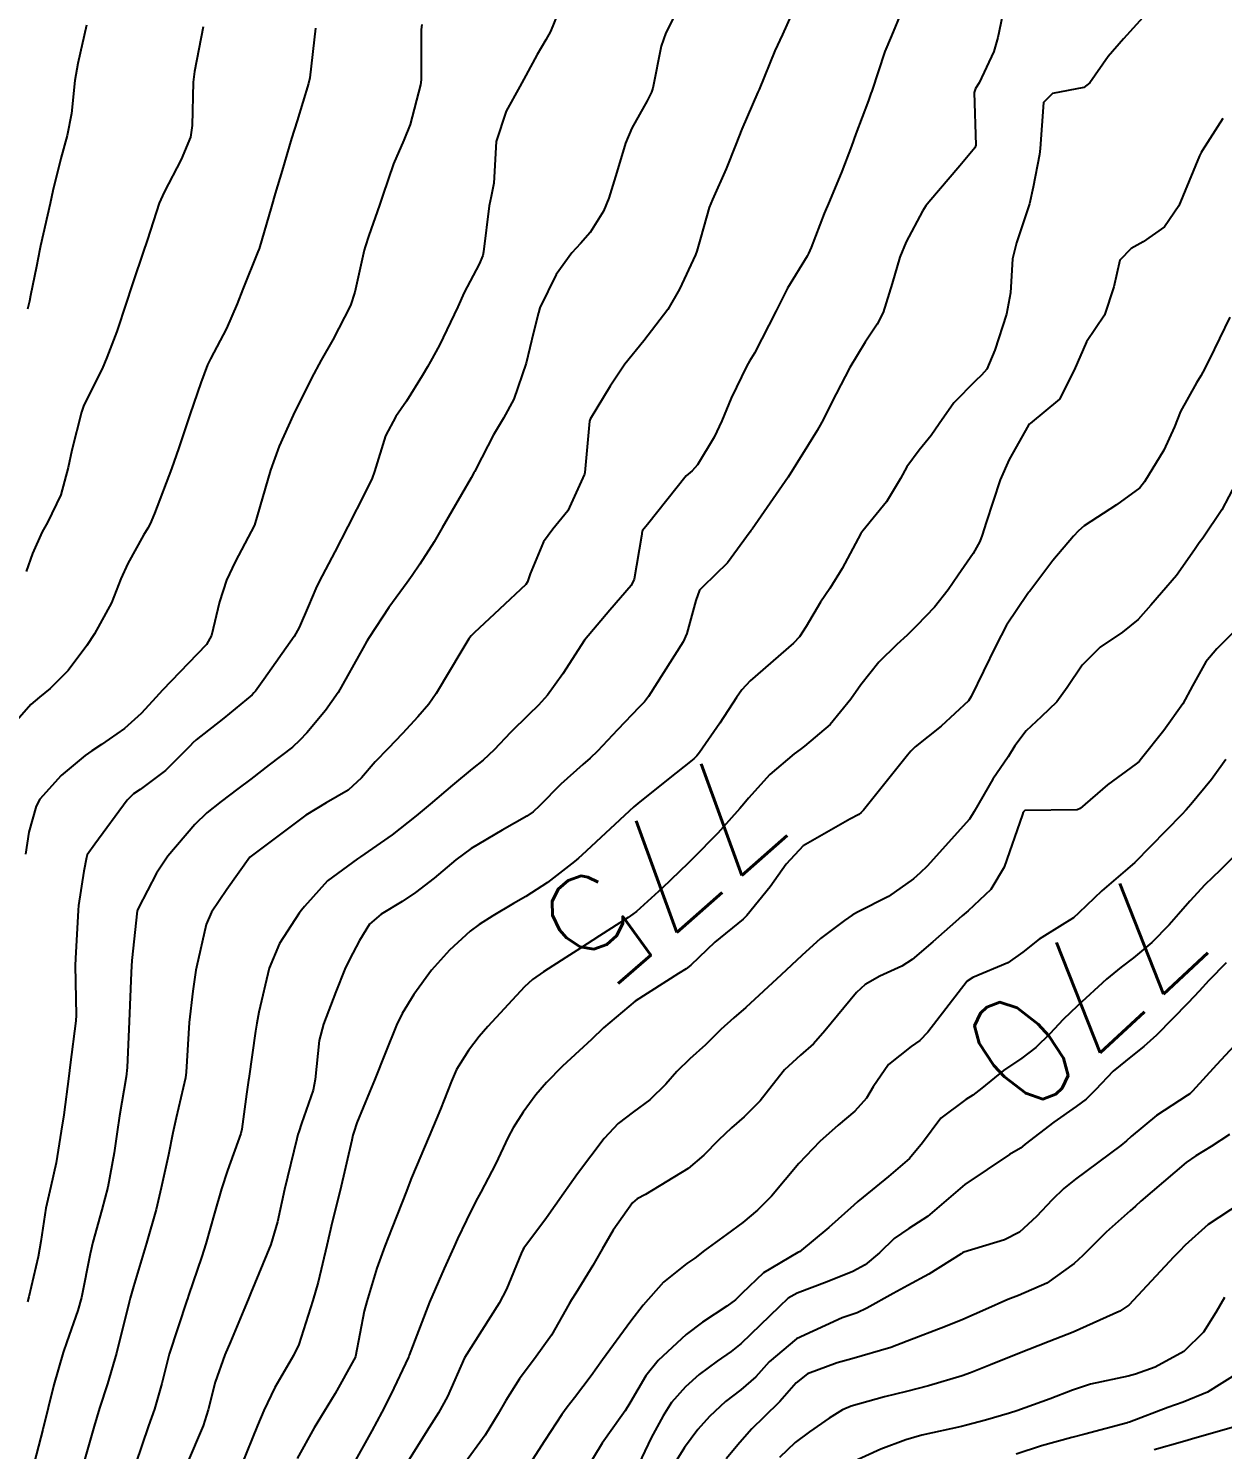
# Model space of a CAD drawing. Header units: metres. Extents: x 318500 to 325275, y 7408834 to 7428799.
# Drawn here: x 319878.3 to 319921.5, y 7411127 to 7411178.4 of the extents above; entities that cross this region are included whole.
import ezdxf
from ezdxf.enums import TextEntityAlignment as Align

# ---------------------------------------------------------------- set-up
doc = ezdxf.new("R2010")
doc.units = ezdxf.units.M
doc.header["$MEASUREMENT"] = 0
for name, color, linetype in [('Cotas', 45, 'Continuous'), ('Curvas de Nivel 1m', 11, 'Continuous'), ('Curvas de Nivel 5m', 15, 'Continuous')]:
    doc.layers.add(name, color=color, linetype=linetype)
doc.styles.add('Style-STANDARD', font='STANDARD.shx')

msp = doc.modelspace()

# ---------------------------------------------------------------- linework, layer by layer
at = {"layer": 'Curvas de Nivel 1m', "flags": 128}
for points, elevation in [([(319906.258, 7411179.66), (319905.581, 7411178.147), (319905.304, 7411177.558), (319904.729, 7411176.159), (319904.719, 7411176.13), (319904.688, 7411176.059), (319904.112, 7411174.722), (319903.893, 7411174.168), (319903.538, 7411173.284), (319903.041, 7411172.176), (319902.929, 7411171.884), (319902.619, 7411170.811), (319902.485, 7411170.309), (319902.436, 7411170.183), (319901.851, 7411168.931), (319901.432, 7411168.197), (319900.569, 7411167.067), (319899.875, 7411166.22), (319899.349, 7411165.427), (319898.628, 7411164.239), (319898.602, 7411164.165), (319898.515, 7411163.24), (319898.434, 7411162.308), (319898.423, 7411162.241), (319897.814, 7411160.919), (319897.278, 7411160.252), (319896.934, 7411159.795), (319896.456, 7411158.64), (319896.359, 7411158.354), (319896.293, 7411158.262), (319895.345, 7411157.368), (319894.423, 7411156.505), (319894.317, 7411156.397), (319894.232, 7411156.293), (319893.987, 7411155.868), (319893.056, 7411154.31), (319892.784, 7411153.924), (319892.387, 7411153.468), (319891.836, 7411152.868), (319891.321, 7411152.33), (319890.851, 7411151.847), (319890.354, 7411151.264), (319889.874, 7411150.82), (319889.075, 7411150.359), (319888.336, 7411149.921), (319886.32, 7411148.4), (319885.487, 7411147.223), (319884.93, 7411146.414), (319884.733, 7411145.966), (319884.39, 7411144.419), (319884.369, 7411144.309), (319884.251, 7411143.546), (319884.123, 7411142.422), (319884.019, 7411140.617), (319883.994, 7411140.423), (319883.648, 7411138.969), (319883.534, 7411138.43), (319883.372, 7411137.632), (319883.112, 7411136.436), (319882.927, 7411135.659), (319882.581, 7411134.443), (319882.106, 7411132.877), (319882.016, 7411132.537), (319881.99, 7411132.452), (319881.957, 7411132.31), (319881.489, 7411130.459), (319881.171, 7411129.356), (319880.883, 7411128.468), (319880.69, 7411127.82), (319880.306, 7411126.476)], 779), ([(319897.629, 7411179.353), (319897.188, 7411178.255), (319897.016, 7411177.957), (319896.707, 7411177.416), (319896.3, 7411176.662), (319896.077, 7411176.269), (319895.583, 7411175.37), (319895.228, 7411174.281), (319895.135, 7411172.773), (319895.048, 7411172.284), (319894.973, 7411171.947), (319894.77, 7411170.288), (319894.738, 7411170.158), (319894.603, 7411169.841), (319894.068, 7411168.818), (319893.842, 7411168.301), (319893.172, 7411166.917), (319892.854, 7411166.316), (319892.746, 7411166.129), (319892.552, 7411165.799), (319891.979, 7411164.884), (319891.595, 7411164.329), (319891.225, 7411163.627), (319890.824, 7411162.337), (319890.735, 7411162.1), (319890.493, 7411161.61), (319889.862, 7411160.349), (319889.386, 7411159.436), (319888.822, 7411158.364), (319888.703, 7411158.109), (319888.437, 7411157.491), (319888.095, 7411156.705), (319887.918, 7411156.378), (319886.826, 7411154.816), (319886.521, 7411154.398), (319886.464, 7411154.334), (319886.398, 7411154.269), (319885.374, 7411153.421), (319884.373, 7411152.646), (319884.256, 7411152.537), (319884.154, 7411152.423), (319883.262, 7411151.531), (319882.346, 7411150.843), (319882.113, 7411150.684), (319881.878, 7411150.457), (319880.715, 7411148.865), (319880.44, 7411148.478), (319880.407, 7411148.391), (319880.311, 7411147.888), (319880.124, 7411146.65), (319880.107, 7411146.482), (319880.008, 7411144.738), (319880.001, 7411144.483), (319880.036, 7411142.688), (319880.024, 7411142.482), (319879.815, 7411140.885), (319879.777, 7411140.484), (319879.594, 7411139.08), (319879.499, 7411138.487), (319879.318, 7411137.339), (319879.123, 7411136.49), (319878.94, 7411135.701), (319878.761, 7411134.494), (319878.668, 7411133.948), (319878.323, 7411132.498), (319878.272, 7411132.324)], 781), ([(319909.872, 7411178.945), (319909.523, 7411178.092), (319909.274, 7411177.532), (319908.805, 7411176.099), (319908.774, 7411176.014), (319908.685, 7411175.755), (319908.224, 7411174.549), (319908.068, 7411174.109), (319907.729, 7411173.192), (319907.275, 7411172.12), (319907.083, 7411171.674), (319906.615, 7411170.445), (319906.521, 7411170.221), (319906.471, 7411170.132), (319905.764, 7411168.97), (319905.353, 7411168.148), (319904.565, 7411166.624), (319904.39, 7411166.333), (319904.292, 7411166.163), (319903.721, 7411164.989), (319903.379, 7411164.172), (319903.107, 7411163.588), (319902.506, 7411162.58), (319902.316, 7411162.369), (319902.1, 7411162.186), (319900.698, 7411160.423), (319900.517, 7411160.209), (319900.507, 7411160.182), (319900.477, 7411159.999), (319900.214, 7411158.453), (319900.101, 7411158.215), (319899.336, 7411157.327), (319898.42, 7411156.24), (319897.632, 7411155.023), (319897.081, 7411154.253), (319896.757, 7411153.894), (319896.389, 7411153.539), (319895.743, 7411152.907), (319895.153, 7411152.278), (319894.748, 7411151.901), (319894.359, 7411151.588), (319893.649, 7411151.002), (319892.834, 7411150.313), (319892.336, 7411149.895), (319891.458, 7411149.199), (319890.321, 7411148.415), (319890.205, 7411148.342), (319889.128, 7411147.537), (319888.294, 7411146.612), (319888.184, 7411146.479), (319888.099, 7411146.373), (319887.384, 7411145.273), (319887.02, 7411144.389), (319886.642, 7411142.792), (319886.572, 7411142.395), (319886.526, 7411142.106), (319886.279, 7411140.399), (319886.272, 7411140.336), (319886.201, 7411139.833), (319886.027, 7411138.557), (319885.991, 7411138.402), (319885.511, 7411137.062), (319885.293, 7411136.409), (319885.034, 7411135.524), (319884.726, 7411134.414), (319884.582, 7411133.957), (319884.102, 7411132.553), (319884.061, 7411132.421), (319884.041, 7411132.362), (319883.394, 7411130.43), (319883.13, 7411129.368), (319882.867, 7411128.438), (319882.651, 7411127.831), (319882.181, 7411126.448)], 778), ([(319913.528, 7411178.838), (319913.366, 7411178.04), (319913.22, 7411177.534), (319912.695, 7411176.4), (319912.557, 7411176.187), (319912.509, 7411176.053), (319912.565, 7411174.148), (319912.535, 7411174.052), (319911.987, 7411173.393), (319910.87, 7411172.077), (319910.764, 7411171.952), (319910.635, 7411171.757), (319910.051, 7411170.653), (319909.821, 7411170.088), (319909.546, 7411169.14), (319909.22, 7411168.094), (319909.006, 7411167.665), (319908.569, 7411167.019), (319908.009, 7411166.108), (319907.514, 7411165.147), (319906.999, 7411164.123), (319906.83, 7411163.821), (319906.518, 7411163.321), (319906.062, 7411162.581), (319905.784, 7411162.141), (319904.481, 7411160.262), (319904.435, 7411160.206), (319904.405, 7411160.161), (319903.591, 7411159.04), (319902.7, 7411158.177), (319902.581, 7411158.046), (319902.443, 7411157.684), (319902.118, 7411156.491), (319901.982, 7411156.187), (319901.271, 7411155.059), (319900.735, 7411154.205), (319900.586, 7411154.019), (319900.394, 7411153.825), (319899.606, 7411152.998), (319898.89, 7411152.232), (319898.628, 7411151.974), (319898.363, 7411151.743), (319897.563, 7411151.037), (319896.787, 7411150.256), (319896.558, 7411150.038), (319896.336, 7411149.882), (319895.435, 7411149.377), (319894.324, 7411148.712), (319893.766, 7411148.298), (319892.98, 7411147.64), (319892.302, 7411147.115), (319891.822, 7411146.8), (319891.062, 7411146.332), (319890.646, 7411145.975), (319890.276, 7411145.39), (319889.915, 7411144.696), (319889.752, 7411144.348), (319889.427, 7411143.528), (319888.976, 7411142.359), (319888.829, 7411141.763), (319888.683, 7411140.363), (319888.601, 7411139.967), (319888.186, 7411138.766), (319888.082, 7411138.471), (319888.052, 7411138.372), (319888.014, 7411138.208), (319887.567, 7411136.379), (319887.319, 7411135.206), (319887.073, 7411134.386), (319886.353, 7411132.646), (319886.25, 7411132.398), (319886.096, 7411132.028), (319885.622, 7411130.868), (319885.417, 7411130.407), (319885.063, 7411129.413), (319884.815, 7411128.412), (319884.626, 7411127.829), (319884.02, 7411126.42)], 777), ([(319918.729, 7411178.886), (319917.91, 7411177.982), (319917.351, 7411177.35), (319916.696, 7411176.398), (319916.469, 7411176.227), (319915.346, 7411176.013), (319915.014, 7411175.687), (319914.893, 7411174.018), (319914.868, 7411173.808), (319914.646, 7411172.626), (319914.506, 7411172.022), (319914.035, 7411170.612), (319913.9, 7411170.031), (319913.818, 7411168.806), (319913.676, 7411168.034), (319913.253, 7411166.726), (319912.969, 7411166.044), (319912.777, 7411165.826), (319912.554, 7411165.617), (319911.779, 7411164.823), (319911.241, 7411164.069), (319910.952, 7411163.645), (319910.515, 7411163.111), (319910.075, 7411162.515), (319909.84, 7411162.087), (319909.34, 7411161.243), (319908.481, 7411160.194), (319908.415, 7411160.101), (319907.733, 7411158.839), (319907.288, 7411158.117), (319906.95, 7411157.614), (319906.429, 7411156.741), (319906.189, 7411156.368), (319905.973, 7411156.137), (319904.406, 7411154.777), (319904.112, 7411154.454), (319903.919, 7411154.165), (319903.313, 7411153.244), (319902.573, 7411152.178), (319902.482, 7411152.065), (319902.367, 7411151.954), (319901.382, 7411151.167), (319900.342, 7411150.34), (319900.274, 7411150.278), (319900.197, 7411150.212), (319898.322, 7411148.471), (319898.199, 7411148.364), (319898.055, 7411148.243), (319897.081, 7411147.479), (319896.301, 7411146.978), (319895.845, 7411146.719), (319895.099, 7411146.278), (319894.603, 7411145.967), (319894.281, 7411145.716), (319893.541, 7411145.031), (319892.889, 7411144.311), (319892.251, 7411143.429), (319891.824, 7411142.745), (319891.618, 7411142.326), (319891.221, 7411141.334), (319890.823, 7411140.334), (319890.638, 7411139.901), (319890.187, 7411138.786), (319890.075, 7411138.448), (319890.044, 7411138.342), (319889.999, 7411138.164), (319889.583, 7411136.349), (319889.299, 7411135.196), (319889.106, 7411134.355), (319888.782, 7411133.032), (319888.591, 7411132.363), (319888.084, 7411130.778), (319887.891, 7411130.373), (319887.223, 7411129.222), (319886.827, 7411128.388), (319886.592, 7411127.841), (319886.021, 7411126.443)], 776), ([(319888.692, 7411178.37), (319888.485, 7411176.581), (319888.44, 7411176.374), (319888.024, 7411175.025), (319887.828, 7411174.382), (319887.485, 7411173.224), (319887.236, 7411172.391), (319887.104, 7411171.922), (319886.648, 7411170.399), (319886.641, 7411170.368), (319886.608, 7411170.288), (319886.062, 7411168.932), (319885.863, 7411168.407), (319885.47, 7411167.512), (319884.89, 7411166.417), (319884.781, 7411166.194), (319884.547, 7411165.552), (319884.163, 7411164.426), (319883.746, 7411163.197), (319883.48, 7411162.435), (319882.87, 7411160.83), (319882.712, 7411160.447), (319882.627, 7411160.299), (319882.474, 7411160.046), (319881.901, 7411159.015), (319881.656, 7411158.462), (319881.309, 7411157.595), (319880.705, 7411156.476), (319880.416, 7411156.048), (319879.744, 7411155.149), (319879.092, 7411154.493), (319878.706, 7411154.186), (319878.391, 7411153.914), (319877.734, 7411153.156)], 783), ([(319892.535, 7411178.508), (319892.509, 7411178.322), (319892.51, 7411176.505), (319892.492, 7411176.322), (319892.108, 7411174.886), (319891.879, 7411174.328), (319891.512, 7411173.47), (319891.129, 7411172.335), (319890.999, 7411171.972), (319890.618, 7411170.882), (319890.487, 7411170.466), (319890.45, 7411170.342), (319890.111, 7411168.823), (319889.952, 7411168.349), (319889.312, 7411167.104), (319888.895, 7411166.365), (319888.55, 7411165.712), (319887.884, 7411164.38), (319887.382, 7411163.256), (319887.065, 7411162.392), (319886.48, 7411160.4), (319885.785, 7411159.082), (319885.469, 7411158.41), (319885.223, 7411157.627), (319884.935, 7411156.415), (319884.746, 7411156.087), (319884.413, 7411155.738), (319883.16, 7411154.439), (319882.798, 7411154.04), (319882.387, 7411153.597), (319881.783, 7411153.055), (319880.95, 7411152.471), (319880.599, 7411152.244), (319880.364, 7411152.077), (319879.496, 7411151.346), (319878.722, 7411150.496), (319878.593, 7411150.242), (319878.328, 7411149.298), (319878.205, 7411148.502)], 782), ([(319884.627, 7411178.421), (319884.314, 7411176.808), (319884.264, 7411176.426), (319884.236, 7411174.857), (319884.173, 7411174.427), (319883.839, 7411173.619), (319883.216, 7411172.441), (319883.037, 7411172.041), (319882.614, 7411170.727), (319882.545, 7411170.517), (319882.525, 7411170.451), (319882.032, 7411169.015), (319881.861, 7411168.461), (319881.505, 7411167.402), (319881.149, 7411166.471), (319880.973, 7411166.054), (319880.541, 7411165.199), (319880.307, 7411164.709), (319880.23, 7411164.483), (319879.881, 7411163.115), (319879.743, 7411162.488), (319879.485, 7411161.495), (319879.002, 7411160.495), (319878.811, 7411160.16), (319878.463, 7411159.381), (319878.23, 7411158.727)], 784), ([(319921.753, 7411167.928), (319921.008, 7411166.38), (319920.778, 7411165.938), (319920.7, 7411165.797), (319920.554, 7411165.544), (319919.974, 7411164.512), (319919.755, 7411163.952), (319919.366, 7411163.109), (319918.673, 7411161.967), (319918.498, 7411161.758), (319917.651, 7411161.142), (319916.484, 7411160.378), (319916.281, 7411160.203), (319916.102, 7411160.004), (319915.354, 7411159.124), (319914.524, 7411158.019), (319914.489, 7411157.98), (319914.449, 7411157.936), (319913.679, 7411156.783), (319913.29, 7411156.037), (319912.402, 7411154.203), (319912.299, 7411154.052), (319911.313, 7411153.14), (319910.375, 7411152.385), (319910.222, 7411152.231), (319910.101, 7411152.083), (319909.327, 7411151.118), (319908.503, 7411150.098), (319908.428, 7411150.011), (319908.338, 7411149.936), (319908.009, 7411149.777), (319906.327, 7411148.802), (319905.708, 7411148.139), (319905.134, 7411147.321), (319904.292, 7411146.285), (319904.229, 7411146.222), (319904.157, 7411146.161), (319903.128, 7411145.321), (319902.265, 7411144.494), (319902.09, 7411144.355), (319901.815, 7411144.187), (319900.25, 7411143.186), (319899.101, 7411142.227), (319898.667, 7411141.8), (319898.227, 7411141.391), (319897.623, 7411140.842), (319897.045, 7411140.252), (319896.655, 7411139.804), (319896.194, 7411139.176), (319895.84, 7411138.611), (319895.662, 7411138.268), (319895.194, 7411137.298), (319894.666, 7411136.282), (319894.486, 7411135.954), (319894.145, 7411135.268), (319893.828, 7411134.601), (319893.694, 7411134.297), (319893.343, 7411133.527), (319892.816, 7411132.309), (319892.081, 7411130.393), (319892.064, 7411130.336), (319892.056, 7411130.32), (319891.415, 7411128.971), (319891.092, 7411128.33), (319890.725, 7411127.648), (319890.02, 7411126.372)], 774), ([(319921.966, 7411161.925), (319921.466, 7411160.955), (319920.78, 7411159.937), (319920.65, 7411159.766), (319920.474, 7411159.511), (319919.823, 7411158.586), (319919.284, 7411157.957), (319918.893, 7411157.514), (319918.435, 7411156.991), (319917.876, 7411156.53), (319917.07, 7411155.99), (319916.413, 7411155.339), (319915.877, 7411154.534), (319915.495, 7411154.009), (319914.935, 7411153.472), (319914.384, 7411152.971), (319913.982, 7411152.419), (319913.733, 7411152.03), (319913.181, 7411151.214), (319912.508, 7411150.047), (319912.337, 7411149.776), (319910.806, 7411148.073), (319910.56, 7411147.832), (319910.313, 7411147.615), (319909.416, 7411146.976), (319908.295, 7411146.404), (319908.094, 7411146.302), (319907.816, 7411146.107), (319906.949, 7411145.451), (319906.271, 7411144.844), (319905.908, 7411144.493), (319905.527, 7411144.141), (319904.248, 7411142.963), (319903.821, 7411142.587), (319903.352, 7411142.169), (319902.789, 7411141.617), (319902.224, 7411141.1), (319901.753, 7411140.651), (319901.355, 7411140.193), (319900.784, 7411139.618), (319900.195, 7411139.186), (319899.634, 7411138.772), (319899.135, 7411138.226), (319898.167, 7411136.947), (319897.872, 7411136.534), (319897.674, 7411136.245), (319897.04, 7411135.358), (319896.22, 7411134.259), (319896.187, 7411134.201), (319896.127, 7411134.067), (319895.598, 7411132.777), (319895.333, 7411132.272), (319894.08, 7411130.29), (319893.459, 7411128.899), (319893.134, 7411128.304), (319892.714, 7411127.636), (319892.023, 7411126.526)], 773), ([(319921.855, 7411156.499), (319921.283, 7411155.931), (319920.889, 7411155.462), (319920.406, 7411154.587), (319920.05, 7411153.945), (319919.362, 7411152.979), (319918.562, 7411151.967), (319918.475, 7411151.862), (319918.367, 7411151.768), (319917.326, 7411151.015), (319916.342, 7411150.154), (319916.23, 7411150.113), (319914.341, 7411150.079), (319914.307, 7411150.054), (319914.285, 7411150.021), (319914.254, 7411149.937), (319913.597, 7411148.031), (319913.116, 7411147.23), (319912.296, 7411146.461), (319912.073, 7411146.274), (319911.834, 7411146.057), (319911.015, 7411145.333), (319910.269, 7411144.699), (319909.888, 7411144.461), (319909.095, 7411144.092), (319908.567, 7411143.787), (319908.254, 7411143.505), (319907.108, 7411142.117), (319906.703, 7411141.653), (319906.227, 7411141.232), (319905.654, 7411140.703), (319905.207, 7411140.145), (319904.766, 7411139.587), (319904.193, 7411139.003), (319903.739, 7411138.612), (319903.269, 7411138.169), (319902.731, 7411137.618), (319902.17, 7411137.143), (319900.625, 7411136.203), (319900.322, 7411136.044), (319900.155, 7411135.897), (319899.452, 7411134.908), (319899.052, 7411134.226), (319898.722, 7411133.63), (319898.106, 7411132.637), (319897.953, 7411132.391), (319897.869, 7411132.242), (319897.22, 7411131.118), (319896.607, 7411130.255), (319896.378, 7411129.955), (319896.069, 7411129.531), (319895.573, 7411128.752), (319895.299, 7411128.271), (319894.823, 7411127.494), (319894.021, 7411126.386)], 772), ([(319921.612, 7411151.928), (319921.091, 7411151.201), (319920.345, 7411150.304), (319920.175, 7411150.11), (319920.018, 7411149.945), (319918.322, 7411148.204), (319918.057, 7411147.974), (319917.119, 7411147.177), (319916.296, 7411146.379), (319916.095, 7411146.2), (319915.79, 7411146.005), (319914.859, 7411145.436), (319914.274, 7411144.96), (319913.724, 7411144.572), (319912.462, 7411144.047), (319912.259, 7411143.91), (319910.834, 7411142.071), (319910.544, 7411141.767), (319910.232, 7411141.555), (319909.405, 7411140.905), (319908.853, 7411140.094), (319908.62, 7411139.68), (319908.197, 7411139.215), (319907.595, 7411138.703), (319906.929, 7411138.119), (319906.172, 7411137.322), (319905.174, 7411136.145), (319904.676, 7411135.628), (319904.145, 7411135.186), (319903.554, 7411134.751), (319902.762, 7411134.174), (319902.402, 7411133.901), (319902.123, 7411133.699), (319901.277, 7411133.028), (319900.543, 7411132.203), (319900.094, 7411131.625), (319899.068, 7411130.225), (319898.656, 7411129.646), (319898.059, 7411128.846), (319897.791, 7411128.505), (319897.599, 7411128.245), (319896.981, 7411127.305), (319896.309, 7411126.257)], 771), ([(319921.62, 7411144.576), (319920.999, 7411143.933), (319920.641, 7411143.551), (319920.252, 7411143.132), (319919.101, 7411141.957), (319918.648, 7411141.55), (319918.229, 7411141.229), (319917.54, 7411140.66), (319916.901, 7411139.99), (319916.554, 7411139.645), (319916.201, 7411139.379), (319915.384, 7411138.816), (319914.353, 7411138.018), (319914.257, 7411137.941), (319914.179, 7411137.88), (319913.792, 7411137.642), (319912.165, 7411136.565), (319911.575, 7411136.059), (319910.817, 7411135.403), (319910.143, 7411134.969), (319909.619, 7411134.604), (319909.085, 7411134.09), (319908.563, 7411133.656), (319908.12, 7411133.416), (319907.19, 7411133.038), (319906.108, 7411132.636), (319905.787, 7411132.452), (319905.458, 7411132.14), (319904.087, 7411130.813), (319903.724, 7411130.523), (319903.212, 7411130.169), (319902.563, 7411129.685), (319902.066, 7411129.247), (319901.568, 7411128.676), (319901.259, 7411128.192), (319900.834, 7411127.402), (319900.259, 7411126.206)], 769), ([(319922.24, 7411141.92), (319921.269, 7411140.884), (319920.408, 7411139.938), (319920.305, 7411139.842), (319920.208, 7411139.775), (319919.097, 7411139.056), (319918.185, 7411138.293), (319918.015, 7411138.14), (319917.812, 7411137.976), (319916.167, 7411136.748), (319915.753, 7411136.416), (319915.327, 7411136.008), (319914.759, 7411135.406), (319914.142, 7411134.843), (319913.61, 7411134.556), (319912.131, 7411134.113), (319912.091, 7411134.09), (319912.033, 7411134.051), (319910.874, 7411133.314), (319910.112, 7411132.908), (319909.578, 7411132.616), (319908.623, 7411132.095), (319908.274, 7411131.922), (319908.098, 7411131.859), (319907.735, 7411131.744), (319906.088, 7411130.977), (319905.1, 7411130.145), (319904.612, 7411129.612), (319904.065, 7411129.131), (319903.515, 7411128.709), (319902.932, 7411128.171), (319902.52, 7411127.698), (319902.033, 7411127.05), (319901.702, 7411126.507)], 768), ([(319921.745, 7411138.366), (319921.08, 7411137.931), (319920.519, 7411137.595), (319920.174, 7411137.352), (319918.537, 7411135.964), (319918.342, 7411135.783), (319918.155, 7411135.613), (319917.286, 7411134.84), (319916.437, 7411133.995), (319916.126, 7411133.704), (319915.132, 7411132.993), (319914.108, 7411132.544), (319913.727, 7411132.404), (319912.92, 7411132.038), (319912.096, 7411131.676), (319911.467, 7411131.432), (319910.088, 7411130.895), (319909.501, 7411130.671), (319908.082, 7411130.26), (319907.551, 7411130.108), (319906.487, 7411129.71), (319906.069, 7411129.384), (319905.481, 7411128.716), (319904.902, 7411128.147), (319904.47, 7411127.727), (319904.036, 7411127.233), (319903.546, 7411126.646)], 767), ([(319922.16, 7411135.898), (319920.967, 7411135.112), (319920.136, 7411134.364), (319919.928, 7411134.149), (319919.73, 7411133.946), (319918.103, 7411132.199), (319917.781, 7411131.975), (319916.092, 7411131.224), (319915.219, 7411130.879), (319914.084, 7411130.433), (319913.1, 7411130.035), (319912.37, 7411129.751), (319912.074, 7411129.647), (319910.86, 7411129.276), (319910.065, 7411129.078), (319909.265, 7411128.885), (319908.057, 7411128.545), (319907.745, 7411128.415), (319907.266, 7411128.112), (319906.55, 7411127.615), (319906.037, 7411127.235), (319905.472, 7411126.695)], 766), ([(319922.078, 7411129.765), (319920.945, 7411129.053), (319920.061, 7411128.685), (319919.509, 7411128.498), (319918.124, 7411127.969), (319918.067, 7411127.952), (319918.05, 7411127.945), (319916.506, 7411127.531), (319916.041, 7411127.407), (319914.942, 7411127.106), (319914.032, 7411126.812)], 764), ([(319922.049, 7411127.834), (319920.57, 7411127.407), (319920.04, 7411127.258), (319919.019, 7411126.971)], 763)]:
    msp.add_lwpolyline(points, dxfattribs=dict(at, elevation=elevation))
at = {"layer": 'Curvas de Nivel 5m', "flags": 128}
for points, elevation in [([(319901.956, 7411179.416), (319901.353, 7411178.201), (319901.191, 7411177.725), (319900.89, 7411176.207), (319900.839, 7411176.056), (319900.683, 7411175.747), (319900.124, 7411174.762), (319899.898, 7411174.221), (319899.587, 7411173.164), (319899.297, 7411172.23), (319899.106, 7411171.76), (319898.621, 7411170.988), (319898.276, 7411170.583), (319897.964, 7411170.246), (319897.389, 7411169.461), (319896.807, 7411168.258), (319896.752, 7411168.085), (319896.571, 7411167.371), (319896.307, 7411166.264), (319895.857, 7411164.953), (319895.494, 7411164.276), (319895.13, 7411163.671), (319894.502, 7411162.449), (319894.449, 7411162.343), (319894.42, 7411162.291), (319894.319, 7411162.114), (319893.274, 7411160.308), (319892.984, 7411159.8), (319892.46, 7411158.995), (319892.19, 7411158.587), (319892.007, 7411158.324), (319891.341, 7411157.426), (319890.629, 7411156.338), (319890.55, 7411156.207), (319890.416, 7411155.962), (319889.508, 7411154.353), (319889.052, 7411153.699), (319888.378, 7411152.896), (319888.125, 7411152.622), (319887.854, 7411152.378), (319887.016, 7411151.734), (319886.352, 7411151.217), (319885.885, 7411150.866), (319885.274, 7411150.411), (319884.756, 7411149.996), (319884.332, 7411149.576), (319883.356, 7411148.434), (319882.939, 7411147.813), (319882.292, 7411146.567), (319882.257, 7411146.484), (319882.246, 7411146.451), (319882.05, 7411144.666), (319882.039, 7411144.453), (319882.03, 7411144.225), (319881.953, 7411142.454), (319881.881, 7411140.789), (319881.847, 7411140.455), (319881.605, 7411139.042), (319881.521, 7411138.46), (319881.413, 7411137.702), (319881.176, 7411136.465), (319880.97, 7411135.646), (319880.641, 7411134.472), (319880.544, 7411134.054), (319880.229, 7411132.478), (319880.095, 7411132.01), (319879.693, 7411130.875), (319879.566, 7411130.485), (319879.234, 7411129.317), (319879.02, 7411128.49), (319878.829, 7411127.701), (319878.519, 7411126.495)], 780), ([(319880.405, 7411178.483), (319880.091, 7411177.095), (319879.992, 7411176.487), (319879.866, 7411175.294), (319879.709, 7411174.49), (319879.485, 7411173.658), (319879.198, 7411172.494), (319879.093, 7411172.035), (319878.745, 7411170.499), (319878.724, 7411170.383), (319878.599, 7411169.758), (319878.383, 7411168.703), (319878.35, 7411168.503), (319878.282, 7411168.21)], 785), ([(319921.505, 7411175.104), (319920.748, 7411173.939), (319920.718, 7411173.881), (319920.658, 7411173.759), (319919.911, 7411171.951), (319919.394, 7411171.193), (319918.62, 7411170.65), (319918.188, 7411170.404), (319917.775, 7411169.983), (319917.557, 7411169.024), (319917.219, 7411167.99), (319916.57, 7411167.028), (319916.12, 7411166.004), (319915.6, 7411164.954), (319914.531, 7411164.077), (319914.5, 7411164.051), (319914.471, 7411164.021), (319913.769, 7411162.774), (319913.449, 7411162.036), (319912.943, 7411160.502), (319912.8, 7411160.045), (319912.708, 7411159.815), (319912.47, 7411159.372), (319911.925, 7411158.591), (319911.563, 7411158.063), (319911.074, 7411157.437), (319910.43, 7411156.772), (319910.08, 7411156.429), (319909.716, 7411156.087), (319909.061, 7411155.446), (319908.405, 7411154.623), (319908.052, 7411154.105), (319907.303, 7411153.199), (319906.374, 7411152.408), (319906.212, 7411152.293), (319905.996, 7411152.136), (319905.119, 7411151.388), (319904.346, 7411150.532), (319904.179, 7411150.325), (319904.038, 7411150.163), (319903.24, 7411149.262), (319902.322, 7411148.331), (319902.163, 7411148.182), (319901.221, 7411147.281), (319900.293, 7411146.436), (319900.17, 7411146.334), (319899.999, 7411146.214), (319898.96, 7411145.55), (319898.273, 7411145.101), (319897.747, 7411144.766), (319896.932, 7411144.253), (319896.543, 7411143.972), (319896.254, 7411143.706), (319894.917, 7411142.28), (319894.609, 7411141.91), (319894.227, 7411141.406), (319893.794, 7411140.719), (319893.606, 7411140.299), (319893.216, 7411139.284), (319892.803, 7411138.311), (319892.165, 7411136.805), (319892.028, 7411136.454), (319891.978, 7411136.322), (319891.461, 7411135.006), (319891.197, 7411134.329), (319890.911, 7411133.539), (319890.545, 7411132.336), (319890.456, 7411131.976), (319890.133, 7411130.339), (319890.119, 7411130.3), (319890.078, 7411130.219), (319889.403, 7411129.007), (319889.008, 7411128.356), (319888.643, 7411127.759), (319888.024, 7411126.65)], 775), ([(319921.859, 7411148.39), (319921.406, 7411147.929), (319920.851, 7411147.395), (319920.303, 7411146.809), (319919.9, 7411146.342), (319919.557, 7411145.951), (319918.932, 7411145.309), (319918.272, 7411144.757), (319917.825, 7411144.418), (319917.299, 7411143.984), (319916.25, 7411143.026), (319915.728, 7411142.522), (319915.24, 7411142.01), (319914.736, 7411141.511), (319914.227, 7411141.128), (319913.567, 7411140.683), (319912.787, 7411140.041), (319912.463, 7411139.789), (319912.204, 7411139.635), (319911.299, 7411138.958), (319910.643, 7411138.073), (319910.174, 7411137.503), (319909.41, 7411136.845), (319908.49, 7411136.097), (319908.307, 7411135.949), (319908.156, 7411135.817), (319907.253, 7411135.003), (319906.187, 7411134.129), (319906.151, 7411134.109), (319906.13, 7411134.101), (319904.895, 7411133.371), (319904.107, 7411132.625), (319903.879, 7411132.387), (319903.57, 7411132.165), (319902.682, 7411131.587), (319902.09, 7411131.136), (319901.081, 7411130.195), (319900.63, 7411129.643), (319900.057, 7411128.654), (319899.89, 7411128.375), (319899.772, 7411128.214), (319899.054, 7411127.205), (319898.47, 7411126.233)], 770), ([(319921.562, 7411132.472), (319921.245, 7411131.929), (319920.804, 7411131.222), (319920.086, 7411130.519), (319919.055, 7411129.955), (319918.344, 7411129.698), (319918.075, 7411129.632), (319916.721, 7411129.34), (319916.067, 7411129.127), (319915.257, 7411128.813), (319914.055, 7411128.381), (319913.786, 7411128.292), (319912.914, 7411128.037), (319912.236, 7411127.858), (319912.046, 7411127.815), (319910.62, 7411127.492), (319910.039, 7411127.327), (319909.128, 7411126.994), (319908.026, 7411126.485)], 765)]:
    msp.add_lwpolyline(points, dxfattribs=dict(at, elevation=elevation))

# ---------------------------------------------------------------- texts
at = {"layer": 'Cotas', "style": 'Style-STANDARD'}
for s, rotation, p in [('775', 221.2269, (319901.256, 7411147.902, 775)), ('770', 222.9063, (319916.503, 7411143.53, 770))]:
    msp.add_text(s, height=4, rotation=rotation, dxfattribs=at).set_placement(p, align=Align.MIDDLE_CENTER)

doc.saveas('drawing.dxf')
